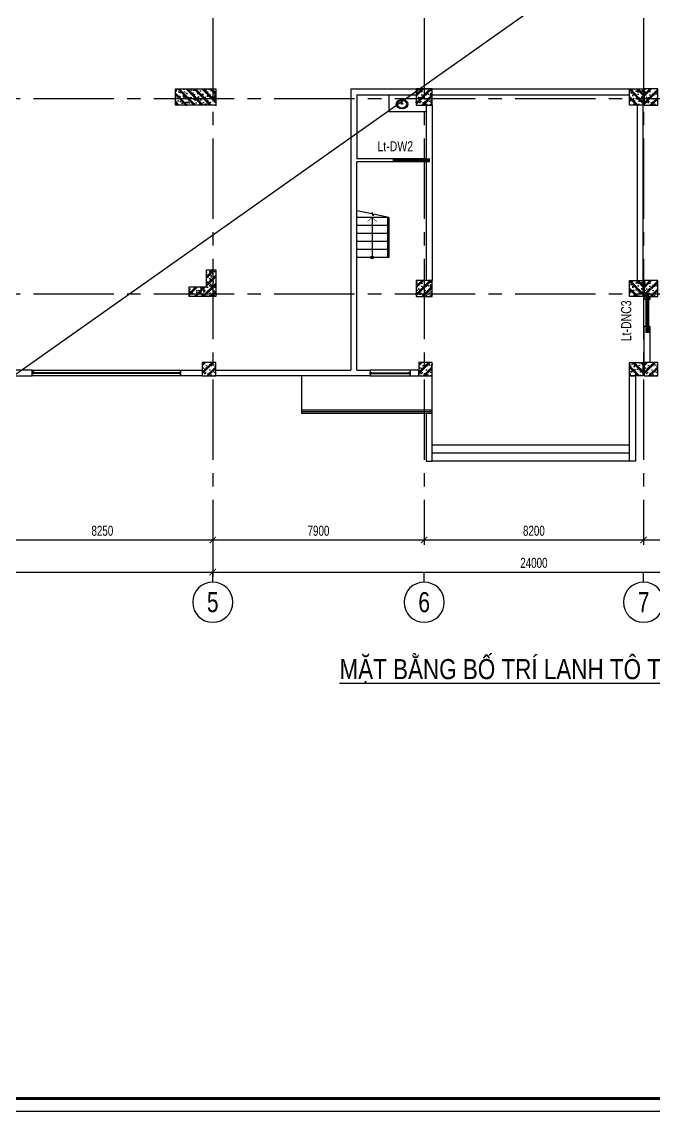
# Model space of a CAD drawing. Header units: millimetres. Extents: x 0 to 132458, y 0 to 365310.
# Drawn here: x 41700 to 65310, y 272939 to 314183 of the extents above; entities that cross this region are included whole.
import ezdxf
from ezdxf.enums import TextEntityAlignment as Align

# ---------------------------------------------------------------- set-up
doc = ezdxf.new("R2010")
doc.units = ezdxf.units.MM
doc.header["$LTSCALE"] = 400
doc.header["$PDSIZE"] = -2
doc.linetypes.add('CENTER2', pattern=[1.125, 0.75, -0.125, 0.125, -0.125])
doc.layers.get('0').update_dxf_attribs({"lineweight": 5})
doc.layers.get('Defpoints').update_dxf_attribs({"color": 2})
doc.layers.add('02.CDC.DIM', color=1, linetype='Continuous', lineweight=20)
for name, color, linetype in [('CDC -TEXT KHUNG', 7, 'Continuous'), ('CDC-KHUNGTEN', 9, 'Continuous'), ('CDC.01.AXIS', 160, 'CENTER2'), ('CDC.02.DIM', 1, 'Continuous'), ('CDC.03.BORDER', 3, 'Continuous'), ('CDC.05.STEEL', 4, 'Continuous'), ('CDC.06.TEXT', 2, 'Continuous'), ('CDC.10.HATCH', 9, 'Continuous'), ('CDC.11.NOTE', 8, 'Continuous'), ('KCS_LANH_TO', 3, 'Continuous')]:
    doc.layers.add(name, color=color, linetype=linetype)
doc.layers.add('KCS_Plotter', color=11, linetype='Continuous', plot=False)
doc.styles.add('BIGTEXT', font='arial.ttf', dxfattribs={"width": 0.8})
doc.styles.add('KCS_SMTEXT', font='arial.ttf', dxfattribs={"width": 0.7})
doc.styles.add('KT CDC', font='arial.ttf', dxfattribs={"width": 0.85, "height": 200})
doc.dimstyles.new('KCS_DIM150', dxfattribs={"dimscale": 150, "dimtxt": 2.5, "dimasz": 1.6, "dimexe": 1.2, "dimexo": 0, "dimgap": 1, "dimtad": 1, "dimdec": 0, "dimzin": 0, "dimdsep": 46, "dimtxsty": 'KCS_SMTEXT', "dimblk": 'ARCHTICK', "dimcen": 0, "dimdle": 1, "dimclrd": 256, "dimclre": 256, "dimclrt": 2, "dimadec": 0, "dimazin": 0, "dimtfac": 1, "dimtdec": 0, "dimtix": 1, "dimtmove": 2, "dimatfit": 3, "dimfxl": 1, "dimtolj": 1, "dimtzin": 0, "dimarcsym": 0})

# ---------------------------------------------------------------- blocks, each defined once
blk = doc.blocks.new('T1')
at = {"layer": 'CDC.10.HATCH'}
h = blk.add_hatch(dxfattribs=at)
h.set_pattern_fill('CHAU-01', color=256, scale=50, style=0, pattern_type=2)
h.set_pattern_definition([(130, (3514359.5, 0), (-358.63009, -31.376067), [37.5, -412.5]), (185, (3514359.5, 0), (69.37567, 376.09607), [30, -330]), (79.5486, (3514329.6, -2.6), (-289.25469, 344.71977), [31.870095, -350.571056]), (133.8158, (3514359.5, 100), (-533.62052, -82.75951), [56.25, -618.75]), (83.3644, (3514315.03, 93.1), (-467.33135, 487.05894), [47.80514, -525.8565]), (188.8158, (3514359.5, 100), (-467.33097, 487.0593), [45, -495]), (159, (3514309.5, 75), (-298.453526, -201.309445), [37.5, -412.5]), (214, (3514309.5, 75), (-121.657666, 362.57502), [30, -330]), (108.5486, (3514284.63, 58.22), (-420.111314, 161.26525), [31.870095, -350.571056]), (142.5, (3514359.5, 0), (-6.079928, 166.446927), [0, -326, 0, -335, 0, -331.25]), (172.5, (3514359.5, 0), (-131.534769, 197.205856), [0, -191, 0, -318.5, 0, -126.25]), (212.5, (3514471, 0), (-266.911218, -11.277436), [0, -125, 0, -390, 0, -517.5]), (222.5, (3514521, 0), (-291.593085, 50.05249), [0, -162.5, 0, -259, 0, -367.5]), (135, (3514359.5, 0), (150.26019, 150.26019), []), (135, (3514359.5, 61.25), (150.26019, 150.26019), [])])
h.paths.add_polyline_path([(1772290, -102998), (1773680, -102998), (1773680, -103348), (1772290, -103348)])
h.paths.add_polyline_path([(1772290, -103348), (1773680, -103348), (1773680, -103598), (1772290, -103598)])
h.paths.add_polyline_path([(1773680, -103348), (1773790, -103348), (1773790, -103598), (1773680, -103598)])
h.paths.add_polyline_path([(1773680, -102998), (1773790, -102998), (1773790, -103348), (1773680, -103348)])
h = blk.add_hatch(dxfattribs=at)
h.set_pattern_fill('CHAU-01', color=256, scale=50, angle=270, style=0, pattern_type=2)
h.set_pattern_definition([(40, (32523.42, 203723.58), (-31.376067, 358.63009), [37.5, -412.5]), (95, (32523.4, 203723.58), (376.09607, -69.37567), [30, -330]), (349.5486, (32520.8, 203753.46), (344.71977, 289.25469), [31.870095, -350.571056]), (43.8158, (32623.4, 203723.58), (-82.75951, 533.62052), [56.25, -618.75]), (353.3644, (32616.5, 203768.04), (487.05894, 467.33135), [47.80514, -525.8565]), (98.8158, (32623.4, 203723.6), (487.0593, 467.33097), [45, -495]), (69, (32598.42, 203773.58), (-201.309445, 298.453526), [37.5, -412.5]), (124, (32598.4, 203773.58), (362.57502, 121.657666), [30, -330]), (18.5486, (32581.64, 203798.45), (161.26525, 420.111314), [31.870095, -350.571056]), (52.5, (32523.42, 203723.58), (166.446927, 6.079928), [0, -326, 0, -335, 0, -331.25]), (82.5, (32523.42, 203723.58), (197.205856, 131.534769), [0, -191, 0, -318.5, 0, -126.25]), (122.5, (32523.42, 203612.08), (-11.277436, 266.911218), [0, -125, 0, -390, 0, -517.5]), (132.5, (32523.42, 203562.08), (50.05249, 291.593085), [0, -162.5, 0, -259, 0, -367.5]), (45, (32523.42, 203723.58), (150.26019, -150.26019), []), (45, (32584.67, 203723.58), (150.26019, -150.26019), [])])
h.paths.add_polyline_path([(1781880, -102998), (1781280, -102998), (1781280, -103598), (1781880, -103598)])
h = blk.add_hatch(dxfattribs=at)
h.set_pattern_fill('CHAU-01', color=256, scale=50, angle=270, style=0, pattern_type=2)
h.set_pattern_definition([(140, (3538511.33, 203723.58), (31.376067, 358.63009), [37.5, -412.5]), (85, (3538511.33, 203723.58), (-376.09607, -69.37567), [30, -330]), (190.4514, (3538513.94, 203753.46), (-344.71977, 289.25469), [31.870095, -350.571056]), (136.1842, (3538411.33, 203723.58), (82.75951, 533.62052), [56.25, -618.75]), (186.6356, (3538418.2, 203768.04), (-487.05894, 467.33135), [47.80514, -525.8565]), (81.1842, (3538411.3, 203723.6), (-487.0593, 467.33097), [45, -495]), (111, (3538436.33, 203773.58), (201.309445, 298.453526), [37.5, -412.5]), (56, (3538436.33, 203773.58), (-362.57502, 121.657666), [30, -330]), (161.4514, (3538453.1, 203798.45), (-161.26525, 420.111314), [31.870095, -350.571056]), (127.5, (3538511.33, 203723.58), (-166.446927, 6.079928), [0, -326, 0, -335, 0, -331.25]), (97.5, (3538511.33, 203723.58), (-197.205856, 131.534769), [0, -191, 0, -318.5, 0, -126.25]), (57.5, (3538511.33, 203612.08), (11.277436, 266.911218), [0, -125, 0, -390, 0, -517.5]), (47.5, (3538511.33, 203562.08), (-50.05249, 291.593085), [0, -162.5, 0, -259, 0, -367.5]), (135, (3538511.33, 203723.58), (-150.26019, -150.26019), []), (135, (3538450.08, 203723.58), (-150.26019, -150.26019), [])])
h.paths.add_polyline_path([(1789255, -102998), (1789255, -103598), (1789755, -103598), (1789755, -102998)])
h = blk.add_hatch(dxfattribs=at)
h.set_pattern_fill('CHAU-01', color=256, scale=50, angle=270, style=0, pattern_type=2)
h.set_pattern_definition([(40, (41048.68, 203723.58), (-31.376067, 358.63009), [37.5, -412.5]), (95, (41048.68, 203723.58), (376.09607, -69.37567), [30, -330]), (349.5486, (41046.06, 203753.46), (344.71977, 289.25469), [31.870095, -350.571056]), (43.8158, (41148.68, 203723.58), (-82.75951, 533.62052), [56.25, -618.75]), (353.3644, (41141.8, 203768.04), (487.05894, 467.33135), [47.80514, -525.8565]), (98.8158, (41148.7, 203723.6), (487.0593, 467.33097), [45, -495]), (69, (41123.68, 203773.58), (-201.309445, 298.453526), [37.5, -412.5]), (124, (41123.68, 203773.58), (362.57502, 121.657666), [30, -330]), (18.5486, (41106.9, 203798.45), (161.26525, 420.111314), [31.870095, -350.571056]), (52.5, (41048.68, 203723.58), (166.446927, 6.079928), [0, -326, 0, -335, 0, -331.25]), (82.5, (41048.68, 203723.58), (197.205856, 131.534769), [0, -191, 0, -318.5, 0, -126.25]), (122.5, (41048.68, 203612.08), (-11.277436, 266.911218), [0, -125, 0, -390, 0, -517.5]), (132.5, (41048.68, 203562.08), (50.05249, 291.593085), [0, -162.5, 0, -259, 0, -367.5]), (45, (41048.68, 203723.58), (150.26019, -150.26019), []), (45, (41109.93, 203723.58), (150.26019, -150.26019), [])])
h.paths.add_polyline_path([(1790305, -102998), (1790305, -103598), (1789805, -103598), (1789805, -102998)])
h = blk.add_hatch(dxfattribs=at)
h.set_pattern_fill('CHAU-01', color=256, scale=50, style=0, pattern_type=2)
h.set_pattern_definition([(230, (3514359.5, -183495.4), (-358.63009, 31.376067), [37.5, -412.5]), (175, (3514359.5, -183495.4), (69.37567, -376.09607), [30, -330]), (280.4514, (3514329.6, -183492.77), (-289.25469, -344.71977), [31.870095, -350.571056]), (226.1842, (3514359.5, -183595.4), (-533.62052, 82.75951), [56.25, -618.75]), (276.6356, (3514315.03, -183588.5), (-467.33135, -487.05894), [47.80514, -525.8565]), (171.1842, (3514359.5, -183595.4), (-467.33097, -487.0593), [45, -495]), (201, (3514309.5, -183570.4), (-298.453526, 201.309445), [37.5, -412.5]), (146, (3514309.5, -183570.4), (-121.657666, -362.57502), [30, -330]), (251.4514, (3514284.63, -183553.6), (-420.111314, -161.26525), [31.870095, -350.571056]), (217.5, (3514359.5, -183495.39), (-6.079928, -166.446927), [0, -326, 0, -335, 0, -331.25]), (187.5, (3514359.5, -183495.39), (-131.534769, -197.205856), [0, -191, 0, -318.5, 0, -126.25]), (147.5, (3514471, -183495.39), (-266.911218, 11.277436), [0, -125, 0, -390, 0, -517.5]), (137.5, (3514521, -183495.39), (-291.593085, -50.05249), [0, -162.5, 0, -259, 0, -367.5]), (225, (3514359.5, -183495.39), (150.26019, -150.26019), []), (225, (3514359.5, -183556.64), (150.26019, -150.26019), [])])
h.paths.add_polyline_path([(1773680, -110648), (1773790, -110648), (1773790, -109757), (1773680, -109757)])
h.paths.add_polyline_path([(1772790, -110648), (1773680, -110648), (1773680, -109757), (1773440, -109757), (1773440, -110407), (1772790, -110407)])
h.paths.add_polyline_path([(1772790, -110757), (1773680, -110757), (1773680, -110648), (1772790, -110648)])
h.paths.add_polyline_path([(1773680, -110757), (1773790, -110757), (1773790, -110648), (1773680, -110648)])
h = blk.add_hatch(dxfattribs=at)
h.set_pattern_fill('CHAU-01', color=256, scale=50, angle=270, style=0, pattern_type=2)
h.set_pattern_definition([(40, (32523.42, 196563.9), (-31.376067, 358.63009), [37.5, -412.5]), (95, (32523.4, 196563.9), (376.09607, -69.37567), [30, -330]), (349.5486, (32520.8, 196593.78), (344.71977, 289.25469), [31.870095, -350.571056]), (43.8158, (32623.4, 196563.9), (-82.75951, 533.62052), [56.25, -618.75]), (353.3644, (32616.5, 196608.36), (487.05894, 467.33135), [47.80514, -525.8565]), (98.8158, (32623.4, 196563.9), (487.0593, 467.33097), [45, -495]), (69, (32598.42, 196613.9), (-201.309445, 298.453526), [37.5, -412.5]), (124, (32598.4, 196613.9), (362.57502, 121.657666), [30, -330]), (18.5486, (32581.64, 196638.77), (161.26525, 420.111314), [31.870095, -350.571056]), (52.5, (32523.42, 196563.9), (166.446927, 6.079928), [0, -326, 0, -335, 0, -331.25]), (82.5, (32523.42, 196563.9), (197.205856, 131.534769), [0, -191, 0, -318.5, 0, -126.25]), (122.5, (32523.42, 196452.4), (-11.277436, 266.911218), [0, -125, 0, -390, 0, -517.5]), (132.5, (32523.42, 196402.4), (50.05249, 291.593085), [0, -162.5, 0, -259, 0, -367.5]), (45, (32523.42, 196563.9), (150.26019, -150.26019), []), (45, (32584.67, 196563.9), (150.26019, -150.26019), [])])
h.paths.add_polyline_path([(1781880, -110157), (1781280, -110157), (1781280, -110757), (1781880, -110757)])
h = blk.add_hatch(dxfattribs=at)
h.set_pattern_fill('CHAU-01', color=256, scale=50, angle=270, style=0, pattern_type=2)
h.set_pattern_definition([(140, (3538511.33, 196563.9), (31.376067, 358.63009), [37.5, -412.5]), (85, (3538511.33, 196563.9), (-376.09607, -69.37567), [30, -330]), (190.4514, (3538513.94, 196593.78), (-344.71977, 289.25469), [31.870095, -350.571056]), (136.1842, (3538411.33, 196563.9), (82.75951, 533.62052), [56.25, -618.75]), (186.6356, (3538418.2, 196608.36), (-487.05894, 467.33135), [47.80514, -525.8565]), (81.1842, (3538411.3, 196563.9), (-487.0593, 467.33097), [45, -495]), (111, (3538436.33, 196613.9), (201.309445, 298.453526), [37.5, -412.5]), (56, (3538436.33, 196613.9), (-362.57502, 121.657666), [30, -330]), (161.4514, (3538453.1, 196638.77), (-161.26525, 420.111314), [31.870095, -350.571056]), (127.5, (3538511.33, 196563.9), (-166.446927, 6.079928), [0, -326, 0, -335, 0, -331.25]), (97.5, (3538511.33, 196563.9), (-197.205856, 131.534769), [0, -191, 0, -318.5, 0, -126.25]), (57.5, (3538511.33, 196452.4), (11.277436, 266.911218), [0, -125, 0, -390, 0, -517.5]), (47.5, (3538511.33, 196402.4), (-50.05249, 291.593085), [0, -162.5, 0, -259, 0, -367.5]), (135, (3538511.33, 196563.9), (-150.26019, -150.26019), []), (135, (3538450.08, 196563.9), (-150.26019, -150.26019), [])])
h.paths.add_polyline_path([(1789255, -110157), (1789255, -110757), (1789755, -110757), (1789755, -110157)])
h = blk.add_hatch(dxfattribs=at)
h.set_pattern_fill('CHAU-01', color=256, scale=50, angle=270, style=0, pattern_type=2)
h.set_pattern_definition([(40, (41048.68, 196563.9), (-31.376067, 358.63009), [37.5, -412.5]), (95, (41048.68, 196563.9), (376.09607, -69.37567), [30, -330]), (349.5486, (41046.06, 196593.78), (344.71977, 289.25469), [31.870095, -350.571056]), (43.8158, (41148.68, 196563.9), (-82.75951, 533.62052), [56.25, -618.75]), (353.3644, (41141.8, 196608.36), (487.05894, 467.33135), [47.80514, -525.8565]), (98.8158, (41148.7, 196563.9), (487.0593, 467.33097), [45, -495]), (69, (41123.68, 196613.9), (-201.309445, 298.453526), [37.5, -412.5]), (124, (41123.68, 196613.9), (362.57502, 121.657666), [30, -330]), (18.5486, (41106.9, 196638.77), (161.26525, 420.111314), [31.870095, -350.571056]), (52.5, (41048.68, 196563.9), (166.446927, 6.079928), [0, -326, 0, -335, 0, -331.25]), (82.5, (41048.68, 196563.9), (197.205856, 131.534769), [0, -191, 0, -318.5, 0, -126.25]), (122.5, (41048.68, 196452.4), (-11.277436, 266.911218), [0, -125, 0, -390, 0, -517.5]), (132.5, (41048.68, 196402.4), (50.05249, 291.593085), [0, -162.5, 0, -259, 0, -367.5]), (45, (41048.68, 196563.9), (150.26019, -150.26019), []), (45, (41109.93, 196563.9), (150.26019, -150.26019), [])])
h.paths.add_polyline_path([(1790305, -110157), (1790305, -110757), (1789805, -110757), (1789805, -110157)])
h = blk.add_hatch(dxfattribs=at)
h.set_pattern_fill('CHAU-01', color=256, scale=50, angle=270, style=0, pattern_type=2)
h.set_pattern_definition([(40, (24483.4, 193603.62), (-31.376067, 358.63009), [37.5, -412.5]), (95, (24483.4, 193603.6), (376.09607, -69.37567), [30, -330]), (349.5486, (24480.8, 193633.5), (344.71977, 289.25469), [31.870095, -350.571056]), (43.8158, (24583.4, 193603.6), (-82.75951, 533.62052), [56.25, -618.75]), (353.3644, (24576.5, 193648.1), (487.05894, 467.33135), [47.80514, -525.8565]), (98.8158, (24583.4, 193603.6), (487.0593, 467.33097), [45, -495]), (69, (24558.4, 193653.62), (-201.309445, 298.453526), [37.5, -412.5]), (124, (24558.4, 193653.6), (362.57502, 121.657666), [30, -330]), (18.5486, (24541.63, 193678.5), (161.26525, 420.111314), [31.870095, -350.571056]), (52.5, (24483.4, 193603.62), (166.446927, 6.079928), [0, -326, 0, -335, 0, -331.25]), (82.5, (24483.4, 193603.62), (197.205856, 131.534769), [0, -191, 0, -318.5, 0, -126.25]), (122.5, (24483.4, 193492.12), (-11.277436, 266.911218), [0, -125, 0, -390, 0, -517.5]), (132.5, (24483.4, 193442.12), (50.05249, 291.593085), [0, -162.5, 0, -259, 0, -367.5]), (45, (24483.4, 193603.62), (150.26019, -150.26019), []), (45, (24544.65, 193603.62), (150.26019, -150.26019), [])])
h.paths.add_polyline_path([(1773790, -113718), (1773790, -113218), (1773290, -113218), (1773290, -113718)])
h = blk.add_hatch(dxfattribs=at)
h.set_pattern_fill('CHAU-01', color=256, scale=50, angle=270, style=0, pattern_type=2)
h.set_pattern_definition([(40, (32573.42, 193603.62), (-31.376067, 358.63009), [37.5, -412.5]), (95, (32573.4, 193603.6), (376.09607, -69.37567), [30, -330]), (349.5486, (32570.8, 193633.5), (344.71977, 289.25469), [31.870095, -350.571056]), (43.8158, (32673.4, 193603.6), (-82.75951, 533.62052), [56.25, -618.75]), (353.3644, (32666.5, 193648.1), (487.05894, 467.33135), [47.80514, -525.8565]), (98.8158, (32673.4, 193603.6), (487.0593, 467.33097), [45, -495]), (69, (32648.42, 193653.62), (-201.309445, 298.453526), [37.5, -412.5]), (124, (32648.4, 193653.6), (362.57502, 121.657666), [30, -330]), (18.5486, (32631.64, 193678.5), (161.26525, 420.111314), [31.870095, -350.571056]), (52.5, (32573.42, 193603.62), (166.446927, 6.079928), [0, -326, 0, -335, 0, -331.25]), (82.5, (32573.42, 193603.62), (197.205856, 131.534769), [0, -191, 0, -318.5, 0, -126.25]), (122.5, (32573.42, 193492.12), (-11.277436, 266.911218), [0, -125, 0, -390, 0, -517.5]), (132.5, (32573.42, 193442.12), (50.05249, 291.593085), [0, -162.5, 0, -259, 0, -367.5]), (45, (32573.42, 193603.62), (150.26019, -150.26019), []), (45, (32634.67, 193603.62), (150.26019, -150.26019), [])])
h.paths.add_polyline_path([(1781880, -113718), (1781880, -113218), (1781380, -113218), (1781380, -113718)])
h = blk.add_hatch(dxfattribs=at)
h.set_pattern_fill('CHAU-01', color=256, scale=50, angle=270, style=0, pattern_type=2)
h.set_pattern_definition([(140, (3538561.33, 193603.62), (31.376067, 358.63009), [37.5, -412.5]), (85, (3538561.33, 193603.6), (-376.09607, -69.37567), [30, -330]), (190.4514, (3538563.94, 193633.5), (-344.71977, 289.25469), [31.870095, -350.571056]), (136.1842, (3538461.33, 193603.6), (82.75951, 533.62052), [56.25, -618.75]), (186.6356, (3538468.2, 193648.1), (-487.05894, 467.33135), [47.80514, -525.8565]), (81.1842, (3538461.3, 193603.6), (-487.0593, 467.33097), [45, -495]), (111, (3538486.33, 193653.62), (201.309445, 298.453526), [37.5, -412.5]), (56, (3538486.33, 193653.6), (-362.57502, 121.657666), [30, -330]), (161.4514, (3538503.1, 193678.5), (-161.26525, 420.111314), [31.870095, -350.571056]), (127.5, (3538561.33, 193603.62), (-166.446927, 6.079928), [0, -326, 0, -335, 0, -331.25]), (97.5, (3538561.33, 193603.62), (-197.205856, 131.534769), [0, -191, 0, -318.5, 0, -126.25]), (57.5, (3538561.33, 193492.12), (11.277436, 266.911218), [0, -125, 0, -390, 0, -517.5]), (47.5, (3538561.33, 193442.12), (-50.05249, 291.593085), [0, -162.5, 0, -259, 0, -367.5]), (135, (3538561.33, 193603.62), (-150.26019, -150.26019), []), (135, (3538500.08, 193603.62), (-150.26019, -150.26019), [])])
h.paths.add_polyline_path([(1789255, -113718), (1789255, -113218), (1789755, -113218), (1789755, -113718)])
h = blk.add_hatch(dxfattribs=at)
h.set_pattern_fill('CHAU-01', color=256, scale=50, angle=270, style=0, pattern_type=2)
h.set_pattern_definition([(40, (40998.68, 193603.62), (-31.376067, 358.63009), [37.5, -412.5]), (95, (40998.68, 193603.6), (376.09607, -69.37567), [30, -330]), (349.5486, (40996.06, 193633.5), (344.71977, 289.25469), [31.870095, -350.571056]), (43.8158, (41098.68, 193603.6), (-82.75951, 533.62052), [56.25, -618.75]), (353.3644, (41091.8, 193648.1), (487.05894, 467.33135), [47.80514, -525.8565]), (98.8158, (41098.7, 193603.6), (487.0593, 467.33097), [45, -495]), (69, (41073.68, 193653.62), (-201.309445, 298.453526), [37.5, -412.5]), (124, (41073.68, 193653.6), (362.57502, 121.657666), [30, -330]), (18.5486, (41056.9, 193678.5), (161.26525, 420.111314), [31.870095, -350.571056]), (52.5, (40998.68, 193603.62), (166.446927, 6.079928), [0, -326, 0, -335, 0, -331.25]), (82.5, (40998.68, 193603.62), (197.205856, 131.534769), [0, -191, 0, -318.5, 0, -126.25]), (122.5, (40998.68, 193492.12), (-11.277436, 266.911218), [0, -125, 0, -390, 0, -517.5]), (132.5, (40998.68, 193442.12), (50.05249, 291.593085), [0, -162.5, 0, -259, 0, -367.5]), (45, (40998.68, 193603.62), (150.26019, -150.26019), []), (45, (41059.93, 193603.62), (150.26019, -150.26019), [])])
h.paths.add_polyline_path([(1790305, -113718), (1790305, -113218), (1789805, -113218), (1789805, -113718)])
at = {"layer": 'CDC.05.STEEL', "ltscale": 2000}
for p, q in [((1773440, -110407), (1773440, -109757)), ((1773440, -109757), (1773790, -109757)), ((1773790, -109757), (1773790, -110757)), ((1772790, -110407), (1772790, -110757)), ((1773440, -110407), (1772790, -110407)), ((1773790, -110757), (1772790, -110757))]:
    blk.add_line(p, q, dxfattribs=at)
for points in [[(1772290, -102998), (1773790, -102998), (1773790, -103598), (1772290, -103598)], [(1781880, -103598), (1781880, -102998), (1781280, -102998), (1781280, -103598)], [(1789255, -103598), (1789255, -102998), (1789755, -102998), (1789755, -103598)], [(1790305, -103598), (1790305, -102998), (1789805, -102998), (1789805, -103598)], [(1781880, -110757), (1781880, -110157), (1781280, -110157), (1781280, -110757)], [(1789255, -110757), (1789255, -110157), (1789755, -110157), (1789755, -110757)], [(1790305, -110757), (1790305, -110157), (1789805, -110157), (1789805, -110757)], [(1773790, -113718), (1773790, -113218), (1773290, -113218), (1773290, -113718)], [(1781880, -113718), (1781880, -113218), (1781380, -113218), (1781380, -113718)], [(1789255, -113718), (1789255, -113218), (1789755, -113218), (1789755, -113718)], [(1790305, -113718), (1790305, -113218), (1789805, -113218), (1789805, -113718)]]:
    blk.add_lwpolyline(points, close=True, dxfattribs=at)
blk = doc.blocks.new('A$C1B3C08E2')
at = {"layer": 'CDC.10.HATCH'}
for p, q in [((167, 324), (164, 324)), ((167, 321), (164, 321)), ((172, 329), (172, 332)), ((172, 317), (172, 313)), ((175, 329), (175, 332)), ((175, 317), (175, 313)), ((179, 324), (183, 324)), ((179, 321), (183, 321)), ((213, 312), (213, 266)), ((225, 266), (225, 312)), ((258, 324), (255, 324)), ((258, 321), (255, 321)), ((263, 329), (263, 332)), ((263, 317), (263, 313)), ((266, 329), (266, 332)), ((266, 317), (266, 313)), ((271, 324), (274, 324)), ((271, 321), (274, 321))]:
    blk.add_line(p, q, dxfattribs=at)
for centre, radius in [((173, 323), 17.3), ((161, 323), 3.52), ((173, 323), 6.3), ((173, 335), 3.52), ((173, 310), 3.52), ((186, 323), 3.52), ((218, 196), 22.5), ((218, 196), 13.3), ((219, 323), 6.3), ((265, 323), 17.3), ((252, 323), 3.52), ((265, 323), 6.3), ((265, 335), 3.52), ((265, 310), 3.52), ((277, 323), 3.52)]:
    blk.add_circle(centre, radius, dxfattribs=at)
for centre, radius, start, end in [((151, 175), 110, 128.6598, 231.3402), ((219, 91), 218, 51.3402, 128.6598), ((219, 259), 218, 231.3402, 308.6598), ((173, 323), 12.6, 105.2407, 164.2093), ((173, 323), 12.6, 196.2342, 253.9047), ((173, 323), 12.6, 16.4413, 74.0789), ((173, 323), 12.6, 286.12, 344.0884), ((219, 323), 18.9, 289.6514, 250.3603), ((219, 323), 12.6, 300.3431, 239.7554), ((219, 266), 6.3, 180, 0), ((265, 323), 12.6, 106.12, 164.0884), ((265, 323), 12.6, 196.4413, 254.0789), ((265, 323), 12.6, 16.2342, 73.9047), ((265, 323), 12.6, 285.2407, 344.2093), ((286, 175), 110, 308.6598, 51.3402)]:
    blk.add_arc(centre, radius, start, end, dxfattribs=at)
blk.add_ellipse((219, 175), major_axis=(-219, 0), ratio=0.8, dxfattribs=at)
blk = doc.blocks.new('_ArchTick')
at = {"color": 0, "linetype": 'ByBlock', "const_width": 0.15}
blk.add_lwpolyline([(-0.5, -0.5), (0.5, 0.5)], dxfattribs=at)
blk = doc.blocks.new('*D94')
at = {"layer": 'CDC.02.DIM', "lineweight": -2, "ltscale": 10, "transparency": 16777216}
for p, q in [((15825, 296032), (15825, 293452)), ((48825, 296032), (48825, 293452)), ((15675, 293632), (48975, 293632))]:
    blk.add_line(p, q, dxfattribs=at)
at = {"layer": 'Defpoints', "color": 0, "ltscale": 10, "transparency": 16777216}
for p in [(15825, 296032), (48825, 296032), (48825, 293632)]:
    blk.add_point(p, dxfattribs=at)
at = {"layer": 'CDC.02.DIM', "lineweight": -2, "ltscale": 10, "transparency": 16777216, "xscale": 240, "yscale": 240, "zscale": 240, "rotation": 180}
blk.add_blockref('_ArchTick', (15825, 293632), dxfattribs=at)
at = {"layer": 'CDC.02.DIM', "lineweight": -2, "ltscale": 10, "transparency": 16777216, "xscale": 240, "yscale": 240, "zscale": 240}
blk.add_blockref('_ArchTick', (48825, 293632), dxfattribs=at)
at = {"layer": 'CDC.02.DIM', "color": 2, "ltscale": 10, "transparency": 16777216, "insert": (32325, 293974), "char_height": 375, "attachment_point": 5, "style": 'KCS_SMTEXT'}
blk.add_mtext('\\A1;33000', dxfattribs=at)
blk = doc.blocks.new('*D96')
at = {"layer": 'CDC.02.DIM', "lineweight": -2, "ltscale": 10, "transparency": 16777216}
for p, q in [((48825, 296032), (48825, 293452)), ((72825, 296032), (72825, 293452)), ((48675, 293632), (72975, 293632))]:
    blk.add_line(p, q, dxfattribs=at)
at = {"layer": 'Defpoints', "color": 0, "ltscale": 10, "transparency": 16777216}
for p in [(48825, 296032), (72825, 296032), (72825, 293632)]:
    blk.add_point(p, dxfattribs=at)
at = {"layer": 'CDC.02.DIM', "lineweight": -2, "ltscale": 10, "transparency": 16777216, "xscale": 240, "yscale": 240, "zscale": 240, "rotation": 180}
blk.add_blockref('_ArchTick', (48825, 293632), dxfattribs=at)
at = {"layer": 'CDC.02.DIM', "lineweight": -2, "ltscale": 10, "transparency": 16777216, "xscale": 240, "yscale": 240, "zscale": 240}
blk.add_blockref('_ArchTick', (72825, 293632), dxfattribs=at)
at = {"layer": 'CDC.02.DIM', "color": 2, "ltscale": 10, "transparency": 16777216, "insert": (60825, 293974), "char_height": 375, "attachment_point": 5, "style": 'KCS_SMTEXT'}
blk.add_mtext('\\A1;24000', dxfattribs=at)
blk = doc.blocks.new('*D100')
at = {"layer": 'CDC.02.DIM', "lineweight": -2, "ltscale": 10, "transparency": 16777216}
for p, q in [((40575, 296032), (40575, 294652)), ((48825, 296032), (48825, 294652)), ((40425, 294832), (48975, 294832))]:
    blk.add_line(p, q, dxfattribs=at)
at = {"layer": 'Defpoints', "color": 0, "ltscale": 10, "transparency": 16777216}
for p in [(40575, 296032), (48825, 296032), (48825, 294832)]:
    blk.add_point(p, dxfattribs=at)
at = {"layer": 'CDC.02.DIM', "lineweight": -2, "ltscale": 10, "transparency": 16777216, "xscale": 240, "yscale": 240, "zscale": 240, "rotation": 180}
blk.add_blockref('_ArchTick', (40575, 294832), dxfattribs=at)
at = {"layer": 'CDC.02.DIM', "lineweight": -2, "ltscale": 10, "transparency": 16777216, "xscale": 240, "yscale": 240, "zscale": 240}
blk.add_blockref('_ArchTick', (48825, 294832), dxfattribs=at)
at = {"layer": 'CDC.02.DIM', "color": 2, "ltscale": 10, "transparency": 16777216, "insert": (44700, 295174), "char_height": 375, "attachment_point": 5, "style": 'KCS_SMTEXT'}
blk.add_mtext('\\A1;8250', dxfattribs=at)
blk = doc.blocks.new('*D105')
at = {"layer": 'CDC.02.DIM', "lineweight": -2, "ltscale": 10, "transparency": 16777216}
for p, q in [((48825, 296032), (48825, 294652)), ((56725, 296032), (56725, 294652)), ((48675, 294832), (56875, 294832))]:
    blk.add_line(p, q, dxfattribs=at)
at = {"layer": 'Defpoints', "color": 0, "ltscale": 10, "transparency": 16777216}
for p in [(48825, 296032), (56725, 296032), (56725, 294832)]:
    blk.add_point(p, dxfattribs=at)
at = {"layer": 'CDC.02.DIM', "lineweight": -2, "ltscale": 10, "transparency": 16777216, "xscale": 240, "yscale": 240, "zscale": 240, "rotation": 180}
blk.add_blockref('_ArchTick', (48825, 294832), dxfattribs=at)
at = {"layer": 'CDC.02.DIM', "lineweight": -2, "ltscale": 10, "transparency": 16777216, "xscale": 240, "yscale": 240, "zscale": 240}
blk.add_blockref('_ArchTick', (56725, 294832), dxfattribs=at)
at = {"layer": 'CDC.02.DIM', "color": 2, "ltscale": 10, "transparency": 16777216, "insert": (52775, 295174), "char_height": 375, "attachment_point": 5, "style": 'KCS_SMTEXT'}
blk.add_mtext('\\A1;7900', dxfattribs=at)
blk = doc.blocks.new('*D106')
at = {"layer": 'CDC.02.DIM', "lineweight": -2, "ltscale": 10, "transparency": 16777216}
for p, q in [((56725, 296032), (56725, 294652)), ((64925, 296032), (64925, 294652)), ((56575, 294832), (65075, 294832))]:
    blk.add_line(p, q, dxfattribs=at)
at = {"layer": 'Defpoints', "color": 0, "ltscale": 10, "transparency": 16777216}
for p in [(56725, 296032), (64925, 296032), (64925, 294832)]:
    blk.add_point(p, dxfattribs=at)
at = {"layer": 'CDC.02.DIM', "lineweight": -2, "ltscale": 10, "transparency": 16777216, "xscale": 240, "yscale": 240, "zscale": 240, "rotation": 180}
blk.add_blockref('_ArchTick', (56725, 294832), dxfattribs=at)
at = {"layer": 'CDC.02.DIM', "lineweight": -2, "ltscale": 10, "transparency": 16777216, "xscale": 240, "yscale": 240, "zscale": 240}
blk.add_blockref('_ArchTick', (64925, 294832), dxfattribs=at)
at = {"layer": 'CDC.02.DIM', "color": 2, "ltscale": 10, "transparency": 16777216, "insert": (60825, 295174), "char_height": 375, "attachment_point": 5, "style": 'KCS_SMTEXT'}
blk.add_mtext('\\A1;8200', dxfattribs=at)
blk = doc.blocks.new('*D107')
at = {"layer": 'CDC.02.DIM', "lineweight": -2, "ltscale": 10, "transparency": 16777216}
for p, q in [((64925, 296032), (64925, 294652)), ((72825, 296032), (72825, 294652)), ((64775, 294832), (72975, 294832))]:
    blk.add_line(p, q, dxfattribs=at)
at = {"layer": 'Defpoints', "color": 0, "ltscale": 10, "transparency": 16777216}
for p in [(64925, 296032), (72825, 296032), (72825, 294832)]:
    blk.add_point(p, dxfattribs=at)
at = {"layer": 'CDC.02.DIM', "lineweight": -2, "ltscale": 10, "transparency": 16777216, "xscale": 240, "yscale": 240, "zscale": 240, "rotation": 180}
blk.add_blockref('_ArchTick', (64925, 294832), dxfattribs=at)
at = {"layer": 'CDC.02.DIM', "lineweight": -2, "ltscale": 10, "transparency": 16777216, "xscale": 240, "yscale": 240, "zscale": 240}
blk.add_blockref('_ArchTick', (72825, 294832), dxfattribs=at)
at = {"layer": 'CDC.02.DIM', "color": 2, "ltscale": 10, "transparency": 16777216, "insert": (68875, 295174), "char_height": 375, "attachment_point": 5, "style": 'KCS_SMTEXT'}
blk.add_mtext('\\A1;7900', dxfattribs=at)
blk = doc.blocks.new('_Axis name')
at = {"layer": 'CDC.02.DIM'}
blk.add_line((0, 2.5), (0, 0), dxfattribs=at)
blk.add_circle((0, 7.5), 5, dxfattribs=at)
at = {"layer": 'CDC.02.DIM', "style": 'BIGTEXT', "width": 0.75}
blk.add_attdef('.', text='', height=5, dxfattribs=at).set_placement((0, 7.5), align=Align.MIDDLE)
blk = doc.blocks.new('Khung tên chuẩn')
at = {"layer": 'CDC-KHUNGTEN', "color": 8}
blk.add_lwpolyline([(75096, 1100), (83000, 1100), (83000, 58300), (3000, 58300), (3000, 1100), (75096, 1100)], dxfattribs=at)
at = {"layer": 'CDC-KHUNGTEN', "color": 255, "lineweight": 60}
blk.add_lwpolyline([(74900, 1400), (74900, 58000), (3300, 58000), (3300, 1400), (74900, 1400)], close=True, dxfattribs=at)

msp = doc.modelspace()

# ---------------------------------------------------------------- linework, layer by layer
at = {"layer": 'CDC.01.AXIS', "ltscale": 10}
for p, q in [((48825.1, 345832.4), (48825.1, 296032.4)), ((56725.2, 345832.4), (56725.2, 296032.4)), ((64925.2, 345832.4), (64925.2, 296032.4)), ((10625.1, 311332.4), (111025.4, 311332.4)), ((10625.1, 304032.4), (111025.4, 304032.4))]:
    msp.add_line(p, q, dxfattribs=at)
at = {"layer": 'CDC.03.BORDER', "ltscale": 10}
for p, q in [((53985.2, 311682.4), (53985.2, 301182.4)), ((53985.2, 311682.4), (57025.1, 311682.4)), ((54205.2, 311462.4), (54205.2, 309072.7)), ((54205.5, 311682.4), (56304.6, 311682.4)), ((54205.5, 311462.4), (56084.6, 311462.4)), ((54205.5, 311462.4), (56425.1, 311462.4)), ((57025.1, 311682.4), (64400.1, 311682.4)), ((57025.1, 311462.4), (64400.1, 311462.4)), ((56805.1, 311082.4), (56805.1, 309072.7)), ((57025.1, 311082.4), (57025.1, 304522.7)), ((64680.1, 311082.4), (64680.1, 304522.7)), ((64900.1, 311082.4), (64900.1, 304522.7)), ((55794.8, 308962.7), (54205.2, 308962.7)), ((54205.2, 301182.4), (54205.2, 308962.7)), ((55794.8, 309072.7), (54205.8, 309072.7)), ((55794.8, 309072.7), (55794.8, 308962.7)), ((56805.1, 309072.7), (56694.8, 309072.7)), ((56694.8, 309072.7), (56694.8, 308962.7)), ((56805.1, 308962.7), (56694.8, 308962.7)), ((56805.1, 308962.7), (56805.1, 304522.7)), ((64950.1, 303812.7), (64950.1, 303922.7)), ((65170.1, 303812.7), (64950.1, 303812.7)), ((65170.1, 303812.7), (65170.1, 303922.7)), ((64950.1, 301462.7), (64950.1, 302812.7)), ((65170.1, 302812.7), (64950.1, 302812.7)), ((65170.1, 301462.7), (65170.1, 302812.7)), ((42075.1, 300962.4), (42075.1, 301182.4)), ((52145.5, 299562.4), (52145.5, 299562.4)), ((57025.1, 299562.4), (57025.1, 299562.4)), ((64400.4, 298372.3), (57025.1, 298372.3)), ((64400.4, 298072.3), (57025.1, 298072.3)), ((64400.4, 297772.3), (57025.1, 297772.3))]:
    msp.add_line(p, q, dxfattribs=at)
at = {"layer": 'CDC.03.BORDER'}
for p, q in [((52145.6, 300962.4), (52145.5, 300962.4)), ((52145.5, 300962.4), (52145.5, 299562.4)), ((57025.1, 299562.4), (57025.1, 300962.4)), ((57025.1, 299562.4), (57025.1, 300962.4)), ((57025.1, 299682.4), (52145.5, 299682.4)), ((57025.1, 299622.4), (52145.5, 299622.4)), ((57025.1, 299562.4), (52145.5, 299562.4))]:
    msp.add_line(p, q, dxfattribs=at)
msp.add_lwpolyline([(55410.1, 311447.4), (55410.1, 310847.4), (56790.1, 310847.4)], dxfattribs=at)
at = {"layer": 'CDC.03.BORDER', "ltscale": 10}
for points in [[(42075.1, 301182.4), (40725.2, 301182.4), (40725.2, 300962.4), (42075.1, 300962.4)], [(47615.4, 301182.4), (48435, 301182.4), (48435, 300962.4), (47615.4, 300962.4)], [(64400.4, 300962.4), (64620.4, 300962.4), (64620.4, 297772.3), (64400.4, 297772.3)], [(57025.1, 299562.4), (56805.1, 299562.4), (56805.1, 297772.3), (57025.1, 297772.3)]]:
    msp.add_lwpolyline(points, close=True, dxfattribs=at)
msp.add_lwpolyline([(54205.2, 301182.4), (54710, 301182.4), (54710, 300962.4), (48935.1, 300962.4), (48935.1, 301182.4), (53985.2, 301182.4)], dxfattribs=at)
at = {"layer": 'CDC.03.BORDER'}
for points in [[(56200.1, 301182.4), (54710, 301182.4), (54710, 300962.4), (56200.1, 300962.4)], [(56525.1, 301182.4), (56200.1, 301182.4), (56200.1, 300962.4), (56525.1, 300962.4)]]:
    msp.add_lwpolyline(points, close=True, dxfattribs=at)
at = {"layer": 'CDC.10.HATCH', "ltscale": 10}
msp.add_line((56694.8, 309072.7), (55794.8, 309072.7), dxfattribs=at)
at = {"layer": 'CDC.11.NOTE', "ltscale": 10}
for p, q in [((55355.1, 306882.4), (54205.1, 306882.4)), ((55355.1, 306892.8), (55355.1, 305382.4)), ((55405.1, 306882.4), (55405.1, 305382.4)), ((55355.1, 306582.4), (54205.1, 306582.4)), ((55355.1, 306282.4), (54205.1, 306282.4)), ((55355.1, 305982.4), (54205.1, 305982.4)), ((55355.1, 305682.4), (54205.1, 305682.4)), ((55405.1, 305382.4), (54205.1, 305382.4))]:
    msp.add_line(p, q, dxfattribs=at)
at = {"layer": 'CDC.11.NOTE', "ltscale": 300}
msp.add_line((54780.1, 306882.4), (54780.1, 305382.4), dxfattribs=at)
at = {"layer": 'CDC.11.NOTE'}
for points in [[(55405.1, 306882.4), (54835.1, 307001.2), (54822.6, 306941.2), (54787.6, 307073.7), (54775.1, 307013.7), (54205.1, 307132.4)], [(42135, 301092.4), (47615.4, 301092.4)], [(54770, 301082.5), (56140, 301082.5)], [(42135, 301062.4), (47615.4, 301062.4)], [(54770, 301052.5), (56140, 301052.5)]]:
    msp.add_lwpolyline(points, dxfattribs=at)
at = {"layer": 'CDC.11.NOTE', "const_width": 20}
msp.add_lwpolyline([(54955.1, 306722.4), (54780.1, 306882.4), (54605.1, 306722.4)], dxfattribs=at)
at = {"layer": 'CDC.11.NOTE'}
for points in [[(42075.1, 301182.4), (47615.4, 301182.4), (47615.4, 300962.4), (42075.1, 300962.4)], [(42075.1, 301049.5), (42135.1, 301049.5), (42135.1, 301109.5), (42075.1, 301109.5)], [(54710, 300962.4), (56200, 300962.4), (56200, 301182.4), (54710, 301182.4)], [(54710, 301095.3), (54770, 301095.3), (54770, 301035.3), (54710, 301035.3)], [(56140, 301095.4), (56200, 301095.4), (56200, 301035.4), (56140, 301035.4)], [(56140, 301095.3), (56200, 301095.3), (56200, 301035.3), (56140, 301035.3)]]:
    msp.add_lwpolyline(points, close=True, dxfattribs=at)
msp.add_circle((54780.1, 305382.4), 50, dxfattribs=at)
at = {"layer": 'KCS_LANH_TO', "color": 1, "linetype": 'ByBlock', "ltscale": 10, "const_width": 150}
msp.add_lwpolyline([(55544.8, 309017.7), (56944.8, 309017.7)], dxfattribs=at)
at = {"layer": 'KCS_LANH_TO', "color": 2, "linetype": 'ByBlock', "ltscale": 10, "const_width": 150}
msp.add_lwpolyline([(65068.8, 302562.7), (65068.8, 304062.7)], dxfattribs=at)
at = {"layer": 'KCS_Plotter', "linetype": 'ByBlock', "ltscale": 10}
msp.add_line((0, 271755), (132457.5, 365310), dxfattribs=at)

# ---------------------------------------------------------------- block references
at = {"xscale": 1.575000000011642, "yscale": 1.575000000011642, "zscale": 1.575000000011642}
msp.add_blockref('Khung tên chuẩn', (0, 271755), dxfattribs=at)
msp.add_blockref('T1', (-1724854.6, 414680.1))
at = {"layer": '02.CDC.DIM'}
ref = msp.add_blockref('_Axis name', (48825.1, 293632.4), dxfattribs=dict(at, xscale=-150, yscale=150, zscale=150, rotation=180))
ref.add_attrib('.', '5', dxfattribs={"layer": 'CDC.02.DIM', "height": 750, "style": 'BIGTEXT', "width": 0.75}).set_placement((48825.1, 292507.4), align=Align.MIDDLE)
ref = msp.add_blockref('_Axis name', (56725.2, 293632.4), dxfattribs=dict(at, xscale=-150, yscale=150, zscale=150, rotation=180))
ref.add_attrib('.', '6', dxfattribs={"layer": 'CDC.02.DIM', "height": 750, "style": 'BIGTEXT', "width": 0.75}).set_placement((56725.2, 292507.4), align=Align.MIDDLE)
ref = msp.add_blockref('_Axis name', (64925.2, 293632.4), dxfattribs=dict(at, xscale=-150, yscale=150, zscale=150, rotation=180))
ref.add_attrib('.', '7', dxfattribs={"layer": 'CDC.02.DIM', "height": 750, "style": 'BIGTEXT', "width": 0.75}).set_placement((64925.2, 292507.4), align=Align.MIDDLE)
at = {"layer": 'CDC.11.NOTE'}
msp.add_blockref('A$C1B3C08E2', (55680.9, 310940.7), dxfattribs=at)

# ---------------------------------------------------------------- texts
at = {"layer": 'CDC -TEXT KHUNG', "color": 6, "style": 'KT CDC', "width": 0.8}
msp.add_text('%%UMẶT BẰNG BỐ TRÍ LANH TÔ TẦNG 1', height=750, dxfattribs=at).set_placement((60825.2, 289632.4), align=Align.CENTER)
at = {"layer": 'CDC.06.TEXT', "ltscale": 10, "style": 'KCS_SMTEXT', "width": 0.75}
for s, rotation, p in [('Lt-DW2', 360, (55645.7, 309355.2)), ('Lt-DNC3', 90, (64460.3, 303021))]:
    msp.add_text(s, height=375, rotation=rotation, dxfattribs=at).set_placement(p, align=Align.CENTER)

# ---------------------------------------------------------------- dimensions: what is measured, and where the dimension line sits
at = {"layer": 'CDC.02.DIM', "ltscale": 10}
for base, p1, p2, picture, middle in [((48825.1, 293632.4), (15825.1, 296032.4), (48825.1, 296032.4), '*D94', (32325.1, 293974)), ((48825.1, 294832.4), (40575.1, 296032.4), (48825.1, 296032.4), '*D100', (44700.1, 295173.9)), ((72825.4, 293632.4), (48825.1, 296032.4), (72825.4, 296032.4), '*D96', (60825.2, 293973.9)), ((56725.2, 294832.4), (48825.1, 296032.4), (56725.2, 296032.4), '*D105', (52775.2, 295173.9)), ((64925.2, 294832.4), (56725.2, 296032.4), (64925.2, 296032.4), '*D106', (60825.2, 295173.9)), ((72825.4, 294832.4), (64925.2, 296032.4), (72825.4, 296032.4), '*D107', (68875.3, 295173.9))]:
    dim = msp.add_linear_dim(base=base, p1=p1, p2=p2, dimstyle='KCS_DIM150', dxfattribs=at)
    dim.commit()
    dim.dimension.update_dxf_attribs({"geometry": picture, "text_midpoint": middle})

doc.saveas('drawing.dxf')
